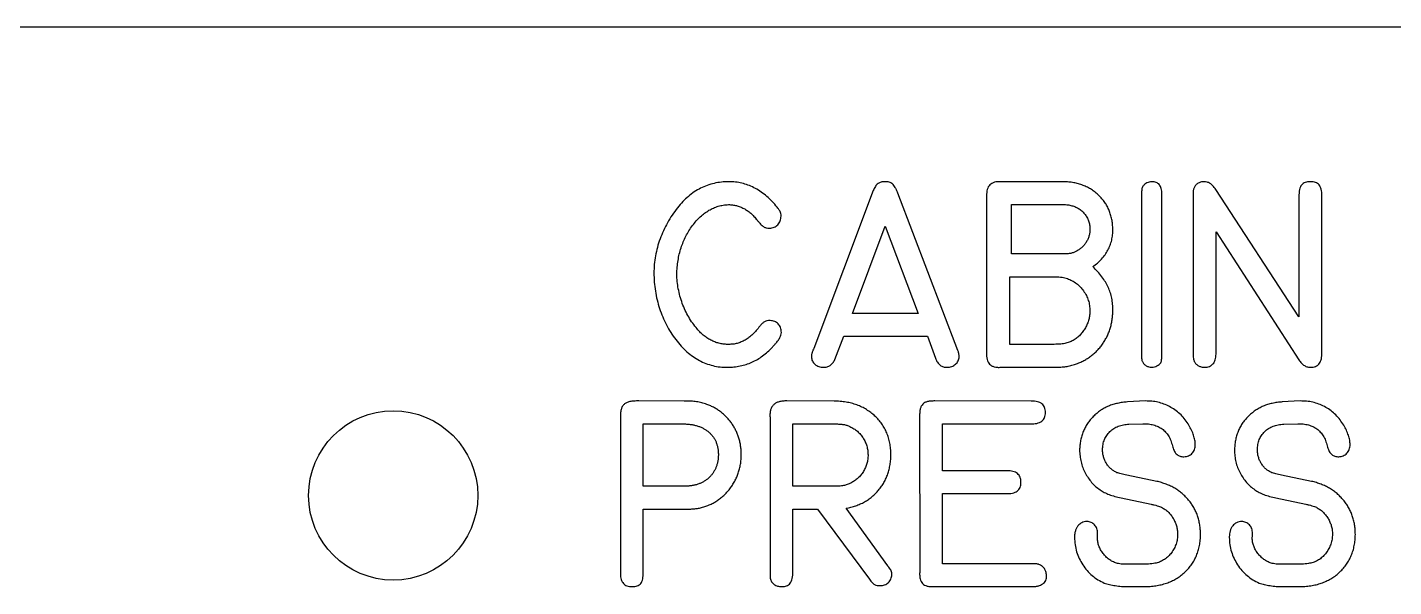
# Model space of a CAD drawing. Header units: inches. Extents: x 0.03 to 5.72, y 0.03 to 3.72.
# Drawn here: x 3.483 to 4.853, y 3.159 to 3.719 of the extents above; entities that cross this region are included whole.
import ezdxf

# ---------------------------------------------------------------- set-up
doc = ezdxf.new("R2010")
doc.units = ezdxf.units.IN
doc.header["$MEASUREMENT"] = 0

msp = doc.modelspace()

# ---------------------------------------------------------------- linework, layer by layer
at = {"color": 7, "linetype": 'Continuous', "lineweight": 25}
for p, q in [((5.2475, 3.7188), (0.5025, 3.7188)), ((4.1865, 3.5642), (4.1866, 3.5642)), ((4.5219, 3.5642), (4.4591, 3.5642)), ((4.3312, 3.5554), (4.2715, 3.3972)), ((4.4161, 3.3953), (4.3558, 3.5528)), ((4.4448, 3.5501), (4.4448, 3.393)), ((4.6001, 3.5509), (4.6002, 3.3911)), ((4.6205, 3.3911), (4.6205, 3.5517)), ((4.6518, 3.5498), (4.6519, 3.3933)), ((4.7579, 3.4288), (4.6746, 3.5563)), ((4.7579, 3.5493), (4.7579, 3.4288)), ((4.7808, 3.3913), (4.7809, 3.5504)), ((4.4699, 3.4918), (4.4699, 3.5413)), ((4.4699, 3.5413), (4.5194, 3.5413)), ((4.3103, 3.4323), (4.3433, 3.5196)), ((4.3433, 3.5196), (4.3762, 3.4323)), ((4.6748, 3.3916), (4.6748, 3.5141)), ((4.6748, 3.5141), (4.7579, 3.3857)), ((4.5199, 3.4918), (4.4699, 3.4918)), ((4.468, 3.4013), (4.468, 3.4689)), ((4.468, 3.4689), (4.5132, 3.4689)), ((4.3762, 3.4323), (4.3103, 3.4323)), ((4.2927, 3.3862), (4.3016, 3.4094)), ((4.3016, 3.4094), (4.3854, 3.4094)), ((4.3854, 3.4094), (4.3935, 3.3876)), ((4.5107, 3.4013), (4.468, 3.4013)), ((4.4593, 3.3783), (4.511, 3.3783)), ((4.1418, 3.3445), (4.0963, 3.3446)), ((4.2919, 3.3445), (4.2446, 3.3446)), ((4.4895, 3.3445), (4.393, 3.3446)), ((4.6041, 3.3446), (4.5861, 3.3437)), ((4.6057, 3.3445), (4.6041, 3.3446)), ((4.7592, 3.3446), (4.7412, 3.3437)), ((4.7609, 3.3445), (4.7592, 3.3446)), ((4.2277, 3.3284), (4.2278, 3.1749)), ((4.3777, 3.3296), (4.3778, 3.1739)), ((4.0777, 3.3277), (4.0778, 3.1716)), ((4.1007, 3.2592), (4.1007, 3.3216)), ((4.1007, 3.3216), (4.1409, 3.3216)), ((4.2507, 3.2592), (4.2507, 3.3216)), ((4.2507, 3.3216), (4.2928, 3.3216)), ((4.4007, 3.2747), (4.4007, 3.3216)), ((4.4007, 3.3216), (4.4884, 3.3216)), ((4.5875, 3.3214), (4.6015, 3.3217)), ((4.6015, 3.3217), (4.6029, 3.3217)), ((4.7427, 3.3214), (4.7567, 3.3217)), ((4.7567, 3.3217), (4.7581, 3.3217)), ((4.4649, 3.2747), (4.4007, 3.2747)), ((4.6154, 3.2641), (4.5852, 3.2703)), ((4.7706, 3.2641), (4.7404, 3.2703)), ((4.1426, 3.2592), (4.1007, 3.2592)), ((4.2908, 3.2592), (4.2507, 3.2592)), ((4.4007, 3.1816), (4.4007, 3.2518)), ((4.4007, 3.2518), (4.4638, 3.2518)), ((4.5796, 3.2476), (4.6097, 3.2412)), ((4.7348, 3.2476), (4.7648, 3.2412)), ((4.1007, 3.1732), (4.1007, 3.2363)), ((4.1007, 3.2363), (4.1404, 3.2363)), ((4.2507, 3.1738), (4.2507, 3.2363)), ((4.2507, 3.2363), (4.2754, 3.2363)), ((4.2754, 3.2363), (4.3274, 3.166)), ((4.3457, 3.1795), (4.3039, 3.2371)), ((4.5561, 3.2099), (4.5561, 3.2121)), ((4.7113, 3.2099), (4.7113, 3.2121)), ((4.4898, 3.1816), (4.4007, 3.1816)), ((4.603, 3.1811), (4.5863, 3.1811)), ((4.7581, 3.1811), (4.7415, 3.1811)), ((4.3924, 3.1587), (4.4884, 3.1587)), ((4.5861, 3.1587), (4.6042, 3.1587)), ((4.7412, 3.1587), (4.7594, 3.1587))]:
    msp.add_line(p, q, dxfattribs=at)
msp.add_circle((3.85, 3.25), 0.0848, dxfattribs=at)
for points, knots in [([(4.1866, 3.5642), (4.184, 3.5641), (4.1791, 3.5639), (4.1717, 3.5627), (4.1648, 3.5606), (4.1581, 3.5578), (4.1517, 3.554), (4.1458, 3.5495), (4.14, 3.5442), (4.1366, 3.5402), (4.1349, 3.5381)], [0, 0, 0, 0, 0.126561, 0.248779, 0.369585, 0.489659, 0.611274, 0.73585, 0.8645, 1, 1, 1, 1]), ([(4.2337, 3.5401), (4.232, 3.542), (4.2287, 3.5458), (4.2232, 3.5506), (4.2176, 3.5548), (4.2117, 3.5583), (4.2057, 3.5609), (4.1995, 3.5628), (4.1931, 3.564), (4.1887, 3.5641), (4.1865, 3.5642)], [0, 0, 0, 0, 0.140971, 0.27474, 0.402395, 0.524769, 0.644718, 0.762605, 0.88028, 1, 1, 1, 1]), ([(4.3427, 3.5642), (4.342, 3.5642), (4.3408, 3.5642), (4.339, 3.5639), (4.3374, 3.5632), (4.3359, 3.5623), (4.3345, 3.561), (4.3332, 3.5594), (4.3321, 3.5575), (4.3316, 3.5561), (4.3312, 3.5554)], [0, 0, 0, 0, 0.1216, 0.234761, 0.346222, 0.458938, 0.577979, 0.706875, 0.847112, 1, 1, 1, 1]), ([(4.3558, 3.5528), (4.3554, 3.5539), (4.3546, 3.5558), (4.3533, 3.5584), (4.352, 3.5604), (4.3505, 3.562), (4.3489, 3.5631), (4.347, 3.5637), (4.3449, 3.5642), (4.3434, 3.5642), (4.3427, 3.5642)], [0, 0, 0, 0, 0.1782, 0.330029, 0.459111, 0.5663, 0.664595, 0.76729, 0.87824, 1, 1, 1, 1]), ([(4.4591, 3.5642), (4.4579, 3.5642), (4.4557, 3.5642), (4.4527, 3.5637), (4.4501, 3.5626), (4.448, 3.5611), (4.4464, 3.559), (4.4453, 3.5564), (4.4448, 3.5534), (4.4448, 3.5512), (4.4448, 3.5501)], [0, 0, 0, 0, 0.148383, 0.278061, 0.393824, 0.500926, 0.609061, 0.723923, 0.853601, 1, 1, 1, 1]), ([(4.5713, 3.5167), (4.5713, 3.5183), (4.5711, 3.5216), (4.5704, 3.5264), (4.5692, 3.531), (4.5677, 3.5354), (4.5657, 3.5396), (4.5633, 3.5435), (4.5605, 3.5471), (4.5573, 3.5505), (4.5537, 3.5536), (4.5499, 3.5564), (4.5458, 3.5587), (4.5415, 3.5606), (4.5369, 3.5621), (4.5321, 3.5633), (4.5271, 3.5639), (4.5236, 3.5641), (4.5219, 3.5642)], [0, 0, 0, 0, 0.065667, 0.129271, 0.190795, 0.251478, 0.311279, 0.370829, 0.430761, 0.492448, 0.554243, 0.615247, 0.676077, 0.737571, 0.800409, 0.864501, 0.931168, 1, 1, 1, 1]), ([(4.6105, 3.5642), (4.6096, 3.5641), (4.6078, 3.564), (4.6054, 3.563), (4.6032, 3.5616), (4.6021, 3.5603), (4.6014, 3.5596)], [0, 0, 0, 0, 0.252822, 0.495908, 0.737887, 1, 1, 1, 1]), ([(4.6205, 3.5517), (4.6205, 3.5527), (4.6204, 3.5546), (4.62, 3.5572), (4.6192, 3.5594), (4.6181, 3.5612), (4.6166, 3.5626), (4.6148, 3.5636), (4.6127, 3.5642), (4.6112, 3.5642), (4.6105, 3.5642)], [0, 0, 0, 0, 0.162439, 0.303775, 0.43068, 0.542576, 0.650112, 0.75758, 0.872008, 1, 1, 1, 1]), ([(4.6626, 3.5642), (4.6615, 3.5641), (4.6592, 3.5639), (4.6563, 3.5624), (4.6537, 3.5603), (4.6528, 3.5583), (4.6524, 3.5574)], [0, 0, 0, 0, 0.2572259, 0.5154424, 0.7639243, 1, 1, 1, 1]), ([(4.6746, 3.5563), (4.6741, 3.557), (4.6731, 3.5583), (4.6717, 3.56), (4.6703, 3.5614), (4.6684, 3.5628), (4.6659, 3.564), (4.6637, 3.5641), (4.6626, 3.5642)], [0, 0, 0, 0, 0.1692175, 0.3202998, 0.4517566, 0.5670664, 0.7804402, 1, 1, 1, 1]), ([(4.7695, 3.5642), (4.7685, 3.5642), (4.7667, 3.5641), (4.7642, 3.5635), (4.7621, 3.5625), (4.7605, 3.5609), (4.7592, 3.5588), (4.7584, 3.5561), (4.7579, 3.5529), (4.7579, 3.5506), (4.7579, 3.5493)], [0, 0, 0, 0, 0.130999, 0.246717, 0.350533, 0.449564, 0.555403, 0.679484, 0.826682, 1, 1, 1, 1]), ([(4.7809, 3.5504), (4.7808, 3.5515), (4.7808, 3.5536), (4.7803, 3.5565), (4.7794, 3.559), (4.7782, 3.561), (4.7765, 3.5626), (4.7745, 3.5636), (4.7721, 3.5642), (4.7704, 3.5642), (4.7695, 3.5642)], [0, 0, 0, 0, 0.16208, 0.304988, 0.429155, 0.54241, 0.64608, 0.754429, 0.869073, 1, 1, 1, 1]), ([(4.6014, 3.5596), (4.6012, 3.5591), (4.6007, 3.5582), (4.6003, 3.5564), (4.6002, 3.554), (4.6001, 3.552), (4.6001, 3.5509)], [0, 0, 0, 0, 0.170737, 0.353675, 0.609135, 1, 1, 1, 1]), ([(4.6524, 3.5574), (4.6523, 3.557), (4.652, 3.5562), (4.6519, 3.5546), (4.6519, 3.5525), (4.6519, 3.5508), (4.6518, 3.5498)], [0, 0, 0, 0, 0.164011, 0.339607, 0.5985, 1, 1, 1, 1]), ([(4.1349, 3.5381), (4.1331, 3.5357), (4.1295, 3.5309), (4.1248, 3.5232), (4.1208, 3.5152), (4.1174, 3.5069), (4.1147, 3.4985), (4.1128, 3.49), (4.1116, 3.4814), (4.1114, 3.4756), (4.1113, 3.4727)], [0, 0, 0, 0, 0.12811, 0.255289, 0.381248, 0.50707, 0.63174, 0.755364, 0.877608, 1, 1, 1, 1]), ([(4.1343, 3.4716), (4.1344, 3.4739), (4.1346, 3.4785), (4.1355, 3.4853), (4.1367, 3.4917), (4.1385, 3.498), (4.1407, 3.5039), (4.1433, 3.5096), (4.1464, 3.515), (4.1499, 3.5202), (4.1537, 3.5249), (4.1577, 3.5291), (4.162, 3.5326), (4.1664, 3.5356), (4.171, 3.5379), (4.1758, 3.5397), (4.1808, 3.5408), (4.1842, 3.5411), (4.186, 3.5412)], [0, 0, 0, 0, 0.0736723, 0.1448084, 0.2140961, 0.2820723, 0.3486515, 0.4142736, 0.4797676, 0.5455658, 0.6096396, 0.6706723, 0.7283179, 0.7840909, 0.8382778, 0.8916716, 0.9453019, 1, 1, 1, 1]), ([(4.186, 3.5412), (4.1873, 3.5412), (4.19, 3.5411), (4.194, 3.5403), (4.1978, 3.5392), (4.2015, 3.5374), (4.205, 3.5353), (4.2085, 3.5326), (4.2117, 3.5295), (4.2137, 3.5271), (4.2147, 3.5259)], [0, 0, 0, 0, 0.119873, 0.239099, 0.355666, 0.475593, 0.597491, 0.72553, 0.858394, 1, 1, 1, 1]), ([(4.2388, 3.5296), (4.2388, 3.5305), (4.2387, 3.5322), (4.2378, 3.5347), (4.236, 3.5373), (4.2346, 3.5391), (4.2337, 3.5401)], [0, 0, 0, 0, 0.217331, 0.424758, 0.675269, 1, 1, 1, 1]), ([(4.5194, 3.5413), (4.5205, 3.5412), (4.5224, 3.5412), (4.525, 3.5412), (4.5272, 3.5409), (4.5285, 3.5406), (4.5292, 3.5404)], [0, 0, 0, 0, 0.340016, 0.590445, 0.793003, 1, 1, 1, 1]), ([(4.5292, 3.5404), (4.5305, 3.5401), (4.5332, 3.5394), (4.5369, 3.5375), (4.5402, 3.5351), (4.543, 3.5321), (4.5454, 3.5287), (4.5471, 3.5249), (4.5482, 3.5209), (4.5483, 3.5181), (4.5484, 3.5167)], [0, 0, 0, 0, 0.1286811, 0.251034, 0.3741464, 0.4985546, 0.6232262, 0.7462417, 0.870073, 1, 1, 1, 1]), ([(4.2147, 3.5259), (4.2153, 3.5251), (4.2164, 3.5237), (4.2182, 3.5218), (4.2196, 3.5203), (4.2215, 3.5189), (4.224, 3.5177), (4.2262, 3.5177), (4.2273, 3.5176)], [0, 0, 0, 0, 0.18622, 0.345944, 0.48012, 0.589873, 0.786183, 1, 1, 1, 1]), ([(4.2273, 3.5176), (4.2281, 3.5177), (4.2296, 3.5178), (4.2318, 3.5185), (4.2338, 3.5196), (4.2355, 3.5211), (4.237, 3.5229), (4.238, 3.525), (4.2387, 3.5272), (4.2387, 3.5288), (4.2388, 3.5296)], [0, 0, 0, 0, 0.1284798, 0.2529831, 0.3721877, 0.4969432, 0.6205889, 0.7435286, 0.8673892, 1, 1, 1, 1]), ([(4.5484, 3.5167), (4.5483, 3.5155), (4.5483, 3.5131), (4.5475, 3.5097), (4.5463, 3.5064), (4.5446, 3.5034), (4.5426, 3.5005), (4.5401, 3.498), (4.5373, 3.4959), (4.5352, 3.4948), (4.5342, 3.4942)], [0, 0, 0, 0, 0.127249, 0.251184, 0.374446, 0.499025, 0.623972, 0.747411, 0.872057, 1, 1, 1, 1]), ([(4.5512, 3.4791), (4.5528, 3.4803), (4.556, 3.4826), (4.5601, 3.4866), (4.5636, 3.491), (4.5666, 3.4956), (4.5687, 3.5005), (4.5703, 3.5056), (4.5713, 3.511), (4.5713, 3.5148), (4.5713, 3.5167)], [0, 0, 0, 0, 0.135811, 0.265483, 0.389379, 0.51051, 0.62995, 0.749404, 0.87281, 1, 1, 1, 1]), ([(4.5342, 3.4942), (4.5333, 3.4938), (4.5314, 3.4929), (4.5282, 3.4922), (4.5243, 3.4919), (4.5215, 3.4918), (4.5199, 3.4918)], [0, 0, 0, 0, 0.204341, 0.4182, 0.670963, 1, 1, 1, 1]), ([(4.5713, 3.4352), (4.5713, 3.4373), (4.5712, 3.4414), (4.5704, 3.4475), (4.5689, 3.4532), (4.5667, 3.4586), (4.564, 3.4639), (4.5604, 3.4691), (4.5561, 3.4742), (4.5529, 3.4774), (4.5512, 3.4791)], [0, 0, 0, 0, 0.1265019, 0.247629, 0.365751, 0.4814666, 0.5996302, 0.7243706, 0.8578974, 1, 1, 1, 1]), ([(4.1113, 3.4727), (4.1114, 3.4697), (4.1116, 3.4636), (4.1127, 3.4546), (4.1145, 3.4458), (4.1169, 3.4372), (4.12, 3.4288), (4.1237, 3.4208), (4.1281, 3.4131), (4.1315, 3.4084), (4.1332, 3.406)], [0, 0, 0, 0, 0.128002, 0.254475, 0.380313, 0.506069, 0.631037, 0.754574, 0.877253, 1, 1, 1, 1]), ([(4.1547, 3.4167), (4.1532, 3.4186), (4.1501, 3.4224), (4.1461, 3.4287), (4.1426, 3.4353), (4.1397, 3.4423), (4.1374, 3.4495), (4.1357, 3.4569), (4.1346, 3.4642), (4.1344, 3.4691), (4.1343, 3.4716)], [0, 0, 0, 0, 0.123429, 0.246362, 0.371654, 0.499321, 0.627274, 0.75299, 0.87671, 1, 1, 1, 1]), ([(4.5132, 3.4689), (4.5146, 3.4688), (4.517, 3.4688), (4.5203, 3.4686), (4.5232, 3.4681), (4.5249, 3.4674), (4.5258, 3.4671)], [0, 0, 0, 0, 0.322645, 0.563922, 0.776816, 1, 1, 1, 1]), ([(4.5258, 3.4671), (4.5274, 3.4665), (4.5306, 3.4652), (4.5349, 3.4624), (4.5388, 3.4589), (4.5421, 3.4548), (4.5449, 3.4503), (4.5469, 3.4454), (4.5481, 3.4402), (4.5483, 3.4367), (4.5484, 3.4349)], [0, 0, 0, 0, 0.124045, 0.245568, 0.368576, 0.494864, 0.622125, 0.747201, 0.872184, 1, 1, 1, 1]), ([(4.2279, 3.4251), (4.2268, 3.4251), (4.2248, 3.425), (4.222, 3.424), (4.2196, 3.4221), (4.2183, 3.4204), (4.2175, 3.4195)], [0, 0, 0, 0, 0.259798, 0.482573, 0.716463, 1, 1, 1, 1]), ([(4.2391, 3.4133), (4.239, 3.4142), (4.2389, 3.4158), (4.2383, 3.4181), (4.2373, 3.4201), (4.2359, 3.4219), (4.2343, 3.4233), (4.2324, 3.4243), (4.2302, 3.4249), (4.2287, 3.425), (4.2279, 3.4251)], [0, 0, 0, 0, 0.140842, 0.269864, 0.392287, 0.511159, 0.631131, 0.747646, 0.870232, 1, 1, 1, 1]), ([(4.5484, 3.4349), (4.5483, 3.4334), (4.5482, 3.4304), (4.5473, 3.4261), (4.5458, 3.4218), (4.5439, 3.4178), (4.5415, 3.4141), (4.5386, 3.4107), (4.5354, 3.4077), (4.5329, 3.4061), (4.5317, 3.4053)], [0, 0, 0, 0, 0.126585, 0.250615, 0.375797, 0.502464, 0.628352, 0.751853, 0.87504, 1, 1, 1, 1]), ([(4.5328, 3.3811), (4.5342, 3.3816), (4.5371, 3.3826), (4.5412, 3.3845), (4.5451, 3.3866), (4.5487, 3.3891), (4.5521, 3.3917), (4.5553, 3.3947), (4.5582, 3.3979), (4.5609, 3.4014), (4.5633, 3.4051), (4.5654, 3.4089), (4.5672, 3.4129), (4.5687, 3.4171), (4.5698, 3.4214), (4.5707, 3.4259), (4.5712, 3.4305), (4.5713, 3.4336), (4.5713, 3.4352)], [0, 0, 0, 0, 0.064827, 0.12781, 0.190041, 0.251426, 0.31205, 0.372678, 0.433337, 0.495205, 0.557063, 0.619022, 0.679985, 0.742095, 0.804314, 0.868424, 0.932975, 1, 1, 1, 1]), ([(4.1865, 3.4013), (4.185, 3.4013), (4.182, 3.4013), (4.1776, 3.4021), (4.1734, 3.4032), (4.1693, 3.405), (4.1654, 3.4071), (4.1616, 3.4098), (4.158, 3.413), (4.1558, 3.4154), (4.1547, 3.4167)], [0, 0, 0, 0, 0.123712, 0.244398, 0.364644, 0.484372, 0.606921, 0.731908, 0.862543, 1, 1, 1, 1]), ([(4.2175, 3.4195), (4.2164, 3.418), (4.2141, 3.4152), (4.2105, 3.4114), (4.2067, 3.4082), (4.2029, 3.4056), (4.1989, 3.4036), (4.1949, 3.4022), (4.1907, 3.4014), (4.1879, 3.4013), (4.1865, 3.4013)], [0, 0, 0, 0, 0.149864, 0.289861, 0.421163, 0.544177, 0.661735, 0.775991, 0.887369, 1, 1, 1, 1]), ([(4.2301, 3.3985), (4.2309, 3.3994), (4.2324, 3.401), (4.2344, 3.4033), (4.236, 3.4054), (4.2375, 3.4076), (4.2388, 3.4102), (4.239, 3.4123), (4.2391, 3.4133)], [0, 0, 0, 0, 0.2002147, 0.3716522, 0.518084, 0.6382743, 0.8342083, 1, 1, 1, 1]), ([(4.1332, 3.406), (4.135, 3.4038), (4.1385, 3.3995), (4.1443, 3.3938), (4.1504, 3.389), (4.1568, 3.3851), (4.1634, 3.382), (4.1704, 3.3799), (4.1777, 3.3785), (4.1827, 3.3784), (4.1852, 3.3783)], [0, 0, 0, 0, 0.1392776, 0.2715297, 0.3976545, 0.5192681, 0.638444, 0.7573852, 0.8769033, 1, 1, 1, 1]), ([(4.1852, 3.3783), (4.1873, 3.3784), (4.1916, 3.3785), (4.1978, 3.3795), (4.2038, 3.3812), (4.2096, 3.3833), (4.2151, 3.3862), (4.2204, 3.3897), (4.2254, 3.3938), (4.2285, 3.3969), (4.2301, 3.3985)], [0, 0, 0, 0, 0.12683, 0.250997, 0.373134, 0.494165, 0.61602, 0.740198, 0.867607, 1, 1, 1, 1]), ([(4.2715, 3.3972), (4.2713, 3.3967), (4.2708, 3.3956), (4.2703, 3.3941), (4.2699, 3.3929), (4.2695, 3.3918), (4.2692, 3.3905), (4.2692, 3.3895), (4.2692, 3.389)], [0, 0, 0, 0, 0.220157, 0.39487, 0.541435, 0.649468, 0.826608, 1, 1, 1, 1]), ([(4.5317, 3.4053), (4.5303, 3.4046), (4.5276, 3.4033), (4.5238, 3.4023), (4.5204, 3.4017), (4.5175, 3.4015), (4.5142, 3.4013), (4.5119, 3.4013), (4.5107, 3.4013)], [0, 0, 0, 0, 0.207057, 0.424674, 0.544125, 0.679589, 0.831455, 1, 1, 1, 1]), ([(4.2692, 3.389), (4.2693, 3.3882), (4.2694, 3.3867), (4.2701, 3.3846), (4.2713, 3.3828), (4.2728, 3.3812), (4.2746, 3.3799), (4.2767, 3.3791), (4.2789, 3.3785), (4.2804, 3.3784), (4.2812, 3.3783)], [0, 0, 0, 0, 0.1279876, 0.249904, 0.3681803, 0.4900967, 0.6153219, 0.7392052, 0.8657176, 1, 1, 1, 1]), ([(4.2812, 3.3783), (4.2819, 3.3783), (4.2831, 3.3784), (4.2849, 3.3787), (4.2866, 3.3793), (4.2882, 3.3802), (4.2895, 3.3813), (4.2907, 3.3827), (4.2918, 3.3843), (4.2924, 3.3856), (4.2927, 3.3862)], [0, 0, 0, 0, 0.130338, 0.252182, 0.370626, 0.488416, 0.604093, 0.72711, 0.858039, 1, 1, 1, 1]), ([(4.3935, 3.3876), (4.3938, 3.3868), (4.3944, 3.3853), (4.3956, 3.3834), (4.3968, 3.3817), (4.3983, 3.3804), (4.3998, 3.3793), (4.4015, 3.3786), (4.4033, 3.3783), (4.4046, 3.3783), (4.4052, 3.3783)], [0, 0, 0, 0, 0.155712, 0.294933, 0.423708, 0.54252, 0.656478, 0.767676, 0.879718, 1, 1, 1, 1]), ([(4.4052, 3.3783), (4.406, 3.3784), (4.4076, 3.3784), (4.4098, 3.3791), (4.4119, 3.38), (4.4137, 3.3813), (4.4152, 3.3829), (4.4164, 3.3847), (4.4171, 3.3868), (4.4172, 3.3882), (4.4173, 3.389)], [0, 0, 0, 0, 0.134406, 0.263812, 0.388741, 0.514081, 0.63611, 0.756416, 0.874147, 1, 1, 1, 1]), ([(4.4173, 3.389), (4.4172, 3.3895), (4.4172, 3.3905), (4.4169, 3.3921), (4.4166, 3.3938), (4.4163, 3.3948), (4.4161, 3.3953)], [0, 0, 0, 0, 0.225997, 0.491418, 0.766256, 1, 1, 1, 1]), ([(4.4448, 3.393), (4.4447, 3.3918), (4.4446, 3.3895), (4.4451, 3.3863), (4.4461, 3.3836), (4.4477, 3.3814), (4.4498, 3.3798), (4.4526, 3.3787), (4.4558, 3.3782), (4.4581, 3.3783), (4.4593, 3.3783)], [0, 0, 0, 0, 0.149106, 0.278762, 0.391647, 0.498437, 0.603918, 0.718935, 0.848851, 1, 1, 1, 1]), ([(4.6002, 3.3911), (4.6002, 3.3901), (4.6001, 3.3886), (4.6002, 3.3866), (4.6004, 3.3851), (4.6008, 3.3844), (4.6009, 3.384)], [0, 0, 0, 0, 0.400719, 0.653819, 0.825724, 1, 1, 1, 1]), ([(4.6009, 3.384), (4.6014, 3.3832), (4.6023, 3.3816), (4.6047, 3.3798), (4.6074, 3.3786), (4.6094, 3.3784), (4.6105, 3.3783)], [0, 0, 0, 0, 0.230334, 0.479964, 0.74004, 1, 1, 1, 1]), ([(4.6105, 3.3783), (4.6113, 3.3784), (4.6131, 3.3785), (4.6156, 3.3796), (4.6179, 3.3809), (4.6189, 3.3823), (4.6194, 3.3829)], [0, 0, 0, 0, 0.252909, 0.513256, 0.767106, 1, 1, 1, 1]), ([(4.6194, 3.3829), (4.6196, 3.3835), (4.62, 3.3845), (4.6203, 3.3862), (4.6205, 3.3884), (4.6205, 3.3901), (4.6205, 3.3911)], [0, 0, 0, 0, 0.196636, 0.386764, 0.637659, 1, 1, 1, 1]), ([(4.6519, 3.3933), (4.6519, 3.3921), (4.6519, 3.3901), (4.652, 3.3875), (4.6524, 3.3856), (4.6528, 3.3845), (4.653, 3.384)], [0, 0, 0, 0, 0.379232, 0.640476, 0.832404, 1, 1, 1, 1]), ([(4.653, 3.384), (4.6535, 3.3832), (4.6547, 3.3815), (4.6571, 3.3797), (4.66, 3.3786), (4.6621, 3.3784), (4.6632, 3.3783)], [0, 0, 0, 0, 0.2476833, 0.4840679, 0.7293722, 1, 1, 1, 1]), ([(4.6632, 3.3783), (4.6641, 3.3784), (4.6657, 3.3785), (4.6681, 3.3791), (4.6701, 3.3802), (4.6718, 3.3817), (4.6731, 3.3836), (4.674, 3.3859), (4.6746, 3.3886), (4.6748, 3.3906), (4.6748, 3.3916)], [0, 0, 0, 0, 0.13213, 0.251966, 0.362464, 0.472906, 0.585187, 0.708511, 0.845513, 1, 1, 1, 1]), ([(4.7579, 3.3857), (4.7587, 3.3846), (4.7603, 3.3824), (4.7632, 3.38), (4.7664, 3.3785), (4.7687, 3.3784), (4.7698, 3.3783)], [0, 0, 0, 0, 0.290623, 0.542214, 0.774801, 1, 1, 1, 1]), ([(4.7698, 3.3783), (4.7706, 3.3784), (4.7722, 3.3784), (4.7745, 3.3791), (4.7764, 3.3801), (4.778, 3.3815), (4.7792, 3.3834), (4.7801, 3.3857), (4.7807, 3.3884), (4.7808, 3.3903), (4.7808, 3.3913)], [0, 0, 0, 0, 0.129823, 0.246796, 0.357906, 0.465733, 0.578613, 0.704189, 0.842964, 1, 1, 1, 1]), ([(4.511, 3.3783), (4.5122, 3.3783), (4.5144, 3.3783), (4.5177, 3.3785), (4.5205, 3.3786), (4.5239, 3.3789), (4.528, 3.3796), (4.5311, 3.3806), (4.5328, 3.3811)], [0, 0, 0, 0, 0.161807, 0.306803, 0.437227, 0.55147, 0.769484, 1, 1, 1, 1]), ([(4.0963, 3.3446), (4.0946, 3.3446), (4.0916, 3.3446), (4.0874, 3.3441), (4.084, 3.343), (4.0813, 3.3414), (4.0795, 3.3389), (4.0783, 3.3358), (4.0777, 3.332), (4.0777, 3.3292), (4.0777, 3.3277)], [0, 0, 0, 0, 0.1663663, 0.305006, 0.4212581, 0.5194852, 0.6145605, 0.7220854, 0.849158, 1, 1, 1, 1]), ([(4.1644, 3.3412), (4.1627, 3.3418), (4.1593, 3.3429), (4.154, 3.344), (4.1481, 3.3444), (4.144, 3.3445), (4.1418, 3.3445)], [0, 0, 0, 0, 0.233429, 0.461202, 0.708246, 1, 1, 1, 1]), ([(4.2446, 3.3446), (4.2432, 3.3446), (4.2406, 3.3446), (4.2369, 3.3439), (4.2338, 3.3428), (4.2313, 3.341), (4.2294, 3.3386), (4.2282, 3.3357), (4.2276, 3.3322), (4.2277, 3.3297), (4.2277, 3.3284)], [0, 0, 0, 0, 0.15384, 0.286948, 0.403942, 0.512601, 0.619501, 0.731605, 0.857209, 1, 1, 1, 1]), ([(4.3489, 3.291), (4.3489, 3.2929), (4.3487, 3.2968), (4.3479, 3.3023), (4.3466, 3.3076), (4.3448, 3.3126), (4.3426, 3.3173), (4.3398, 3.3217), (4.3366, 3.3258), (4.333, 3.3296), (4.3289, 3.333), (4.3245, 3.336), (4.3198, 3.3386), (4.3148, 3.3407), (4.3095, 3.3424), (4.3039, 3.3435), (4.298, 3.3443), (4.2939, 3.3444), (4.2919, 3.3445)], [0, 0, 0, 0, 0.066973, 0.130798, 0.192516, 0.252737, 0.311919, 0.370508, 0.42962, 0.489933, 0.550435, 0.610788, 0.671641, 0.733202, 0.796041, 0.861499, 0.929372, 1, 1, 1, 1]), ([(4.393, 3.3446), (4.3916, 3.3446), (4.3892, 3.3445), (4.3858, 3.3441), (4.383, 3.3431), (4.3808, 3.3416), (4.3792, 3.3394), (4.3782, 3.3366), (4.3777, 3.3333), (4.3777, 3.3309), (4.3777, 3.3296)], [0, 0, 0, 0, 0.158509, 0.290837, 0.404817, 0.504314, 0.603454, 0.715941, 0.846957, 1, 1, 1, 1]), ([(4.5037, 3.3332), (4.5037, 3.3341), (4.5037, 3.3358), (4.503, 3.3382), (4.5019, 3.3402), (4.5003, 3.3419), (4.4983, 3.3431), (4.4957, 3.344), (4.4928, 3.3445), (4.4907, 3.3445), (4.4895, 3.3445)], [0, 0, 0, 0, 0.129754, 0.244204, 0.352358, 0.457624, 0.571353, 0.69607, 0.837509, 1, 1, 1, 1]), ([(4.5861, 3.3437), (4.5843, 3.3435), (4.581, 3.3432), (4.5761, 3.3423), (4.5714, 3.3411), (4.5669, 3.3395), (4.5627, 3.3374), (4.5588, 3.335), (4.5551, 3.3322), (4.5517, 3.3291), (4.5486, 3.3257), (4.5459, 3.322), (4.5436, 3.3181), (4.5416, 3.314), (4.5401, 3.3096), (4.539, 3.305), (4.5383, 3.3003), (4.5381, 3.297), (4.538, 3.2953)], [0, 0, 0, 0, 0.068381, 0.134233, 0.198524, 0.260693, 0.321999, 0.383071, 0.443897, 0.505669, 0.56708, 0.627587, 0.687368, 0.747729, 0.80835, 0.870166, 0.934001, 1, 1, 1, 1]), ([(4.6476, 3.3203), (4.6464, 3.3222), (4.6441, 3.3259), (4.6398, 3.3307), (4.6349, 3.3349), (4.6296, 3.3383), (4.624, 3.3411), (4.6181, 3.3431), (4.612, 3.3443), (4.6078, 3.3444), (4.6057, 3.3445)], [0, 0, 0, 0, 0.131003, 0.257622, 0.382066, 0.507094, 0.631272, 0.753387, 0.87528, 1, 1, 1, 1]), ([(4.7412, 3.3437), (4.7395, 3.3435), (4.7361, 3.3432), (4.7312, 3.3423), (4.7265, 3.3411), (4.7221, 3.3395), (4.7179, 3.3374), (4.714, 3.335), (4.7103, 3.3322), (4.7069, 3.3291), (4.7038, 3.3257), (4.701, 3.322), (4.6987, 3.3181), (4.6968, 3.314), (4.6953, 3.3096), (4.6941, 3.305), (4.6935, 3.3003), (4.6933, 3.297), (4.6932, 3.2953)], [0, 0, 0, 0, 0.068381, 0.134233, 0.198524, 0.260693, 0.321999, 0.383071, 0.443897, 0.505669, 0.56708, 0.627587, 0.687368, 0.747729, 0.80835, 0.870166, 0.934001, 1, 1, 1, 1]), ([(4.8028, 3.3203), (4.8016, 3.3222), (4.7992, 3.3259), (4.7949, 3.3307), (4.7901, 3.3349), (4.7848, 3.3383), (4.7792, 3.3411), (4.7733, 3.3431), (4.7671, 3.3443), (4.763, 3.3444), (4.7609, 3.3445)], [0, 0, 0, 0, 0.131003, 0.257622, 0.382066, 0.507094, 0.631272, 0.753387, 0.87528, 1, 1, 1, 1]), ([(4.1989, 3.2908), (4.1989, 3.2923), (4.1989, 3.2951), (4.1983, 3.2993), (4.1977, 3.3034), (4.1966, 3.3073), (4.1953, 3.3112), (4.1936, 3.3148), (4.1918, 3.3184), (4.1896, 3.3218), (4.1872, 3.3251), (4.1846, 3.3281), (4.1818, 3.3309), (4.1787, 3.3334), (4.1754, 3.3358), (4.1719, 3.3378), (4.1683, 3.3397), (4.1657, 3.3407), (4.1644, 3.3412)], [0, 0, 0, 0, 0.066387, 0.13068, 0.194288, 0.256552, 0.318704, 0.380335, 0.4419, 0.504337, 0.566835, 0.627495, 0.688435, 0.749641, 0.810544, 0.872535, 0.935755, 1, 1, 1, 1]), ([(4.4884, 3.3216), (4.4896, 3.3216), (4.4919, 3.3216), (4.4951, 3.3221), (4.4978, 3.323), (4.5001, 3.3243), (4.5018, 3.3259), (4.503, 3.328), (4.5037, 3.3305), (4.5037, 3.3323), (4.5037, 3.3332)], [0, 0, 0, 0, 0.1654754, 0.3098713, 0.4369092, 0.5515287, 0.6561244, 0.7616721, 0.8737916, 1, 1, 1, 1]), ([(4.1409, 3.3216), (4.1422, 3.3216), (4.1448, 3.3215), (4.1486, 3.3211), (4.1521, 3.3204), (4.1554, 3.3195), (4.1586, 3.3184), (4.1615, 3.3169), (4.1641, 3.3152), (4.1666, 3.3133), (4.1687, 3.3112), (4.1707, 3.3089), (4.1723, 3.3063), (4.1737, 3.3036), (4.1746, 3.3007), (4.1754, 3.2976), (4.1758, 3.2942), (4.1759, 3.292), (4.176, 3.2908)], [0, 0, 0, 0, 0.075225, 0.14701, 0.214898, 0.280258, 0.343138, 0.403888, 0.463927, 0.52242, 0.580489, 0.637187, 0.694459, 0.751777, 0.81027, 0.870392, 0.933887, 1, 1, 1, 1]), ([(4.2928, 3.3216), (4.2944, 3.3216), (4.2973, 3.3215), (4.3013, 3.3212), (4.3047, 3.3203), (4.3068, 3.3194), (4.3078, 3.319)], [0, 0, 0, 0, 0.314981, 0.565702, 0.782137, 1, 1, 1, 1]), ([(4.3078, 3.319), (4.3091, 3.3183), (4.3118, 3.317), (4.3153, 3.3143), (4.3184, 3.3111), (4.3211, 3.3076), (4.3232, 3.3037), (4.3248, 3.2996), (4.3257, 3.2952), (4.3259, 3.2922), (4.326, 3.2907)], [0, 0, 0, 0, 0.1259037, 0.2496035, 0.3728358, 0.49813, 0.6240337, 0.7473554, 0.8720164, 1, 1, 1, 1]), ([(4.561, 3.2959), (4.5611, 3.2976), (4.5613, 3.3011), (4.5628, 3.3059), (4.5651, 3.3103), (4.5683, 3.314), (4.5722, 3.3172), (4.5768, 3.3194), (4.582, 3.321), (4.5856, 3.3213), (4.5875, 3.3214)], [0, 0, 0, 0, 0.129699, 0.250963, 0.369076, 0.488549, 0.609183, 0.731673, 0.861054, 1, 1, 1, 1]), ([(4.6029, 3.3217), (4.6048, 3.3217), (4.6083, 3.3216), (4.6133, 3.3204), (4.6178, 3.3186), (4.6218, 3.316), (4.6251, 3.3126), (4.6279, 3.3085), (4.63, 3.3037), (4.6309, 3.3002), (4.6314, 3.2984)], [0, 0, 0, 0, 0.136644, 0.262932, 0.380987, 0.495106, 0.610496, 0.730734, 0.859322, 1, 1, 1, 1]), ([(4.654, 3.3009), (4.6539, 3.3024), (4.6537, 3.3056), (4.6523, 3.3104), (4.6504, 3.3154), (4.6485, 3.3187), (4.6476, 3.3203)], [0, 0, 0, 0, 0.214499, 0.459554, 0.724968, 1, 1, 1, 1]), ([(4.7162, 3.2959), (4.7163, 3.2976), (4.7165, 3.3011), (4.718, 3.3059), (4.7202, 3.3103), (4.7235, 3.314), (4.7274, 3.3172), (4.732, 3.3194), (4.7372, 3.321), (4.7408, 3.3213), (4.7427, 3.3214)], [0, 0, 0, 0, 0.129699, 0.250963, 0.369076, 0.488549, 0.609183, 0.731673, 0.861054, 1, 1, 1, 1]), ([(4.7581, 3.3217), (4.7599, 3.3217), (4.7635, 3.3216), (4.7685, 3.3204), (4.773, 3.3186), (4.7769, 3.316), (4.7802, 3.3126), (4.783, 3.3085), (4.7852, 3.3037), (4.7861, 3.3002), (4.7866, 3.2984)], [0, 0, 0, 0, 0.136644, 0.262932, 0.380987, 0.495106, 0.610496, 0.730734, 0.859322, 1, 1, 1, 1]), ([(4.8092, 3.3009), (4.8091, 3.3024), (4.8089, 3.3056), (4.8075, 3.3104), (4.8055, 3.3154), (4.8037, 3.3187), (4.8028, 3.3203)], [0, 0, 0, 0, 0.214499, 0.459554, 0.724968, 1, 1, 1, 1]), ([(4.6426, 3.2888), (4.6434, 3.2889), (4.645, 3.289), (4.6472, 3.2896), (4.6492, 3.2907), (4.6509, 3.2922), (4.6523, 3.294), (4.6532, 3.2961), (4.6539, 3.2984), (4.654, 3.3001), (4.654, 3.3009)], [0, 0, 0, 0, 0.13088, 0.253124, 0.37161, 0.491676, 0.612369, 0.734709, 0.86264, 1, 1, 1, 1]), ([(4.7977, 3.2888), (4.7986, 3.2889), (4.8001, 3.289), (4.8024, 3.2896), (4.8043, 3.2907), (4.806, 3.2922), (4.8074, 3.294), (4.8084, 3.2961), (4.809, 3.2984), (4.8091, 3.3001), (4.8092, 3.3009)], [0, 0, 0, 0, 0.13088, 0.253124, 0.37161, 0.491676, 0.612369, 0.734709, 0.86264, 1, 1, 1, 1]), ([(4.176, 3.2908), (4.1759, 3.2897), (4.1758, 3.2874), (4.1754, 3.284), (4.1746, 3.2809), (4.1736, 3.2779), (4.1723, 3.2752), (4.1707, 3.2726), (4.1689, 3.2701), (4.1668, 3.2679), (4.1644, 3.2659), (4.1619, 3.2641), (4.1591, 3.2627), (4.1562, 3.2615), (4.1531, 3.2605), (4.1497, 3.2598), (4.1462, 3.2593), (4.1438, 3.2592), (4.1426, 3.2592)], [0, 0, 0, 0, 0.067407, 0.132145, 0.194963, 0.25534, 0.314146, 0.37279, 0.431476, 0.491242, 0.551162, 0.610846, 0.671051, 0.732084, 0.795194, 0.860884, 0.928726, 1, 1, 1, 1]), ([(4.1579, 3.2376), (4.1594, 3.238), (4.1623, 3.2388), (4.1666, 3.2404), (4.1706, 3.2423), (4.1745, 3.2445), (4.178, 3.2471), (4.1814, 3.2499), (4.1846, 3.2531), (4.1874, 3.2566), (4.19, 3.2603), (4.1924, 3.2641), (4.1944, 3.2682), (4.196, 3.2724), (4.1972, 3.2768), (4.1982, 3.2813), (4.1988, 3.286), (4.1989, 3.2892), (4.1989, 3.2908)], [0, 0, 0, 0, 0.063812, 0.126203, 0.18775, 0.248413, 0.308698, 0.369177, 0.430621, 0.493096, 0.555841, 0.617552, 0.679581, 0.741648, 0.804235, 0.867923, 0.933075, 1, 1, 1, 1]), ([(4.3039, 3.2371), (4.3055, 3.2374), (4.3088, 3.2381), (4.3136, 3.2396), (4.3181, 3.2414), (4.3224, 3.2434), (4.3263, 3.246), (4.33, 3.2487), (4.3335, 3.2519), (4.3366, 3.2553), (4.3394, 3.2591), (4.342, 3.263), (4.3441, 3.2672), (4.3458, 3.2715), (4.3471, 3.2761), (4.3482, 3.2809), (4.3488, 3.2859), (4.3489, 3.2893), (4.3489, 3.291)], [0, 0, 0, 0, 0.066714, 0.131686, 0.194568, 0.256276, 0.316622, 0.377186, 0.437587, 0.498732, 0.559614, 0.620242, 0.681007, 0.741738, 0.803735, 0.867258, 0.932516, 1, 1, 1, 1]), ([(4.326, 3.2907), (4.3259, 3.2892), (4.3258, 3.2862), (4.3249, 3.2819), (4.3234, 3.2778), (4.3214, 3.2739), (4.3189, 3.2703), (4.3158, 3.2672), (4.3125, 3.2645), (4.3099, 3.2631), (4.3087, 3.2624)], [0, 0, 0, 0, 0.129781, 0.254908, 0.378839, 0.503945, 0.629035, 0.750834, 0.874122, 1, 1, 1, 1]), ([(4.538, 3.2953), (4.5381, 3.2934), (4.5383, 3.2894), (4.5394, 3.2836), (4.5411, 3.278), (4.5435, 3.2726), (4.5465, 3.2676), (4.55, 3.263), (4.5539, 3.259), (4.557, 3.2568), (4.5585, 3.2557)], [0, 0, 0, 0, 0.127451, 0.254033, 0.379918, 0.507431, 0.633941, 0.756921, 0.878241, 1, 1, 1, 1]), ([(4.5754, 3.2728), (4.5744, 3.2734), (4.5723, 3.2744), (4.5695, 3.2765), (4.567, 3.279), (4.5649, 3.2819), (4.5632, 3.2851), (4.562, 3.2885), (4.5612, 3.2921), (4.5611, 3.2946), (4.561, 3.2959)], [0, 0, 0, 0, 0.121612, 0.242447, 0.362945, 0.488851, 0.614853, 0.740468, 0.867254, 1, 1, 1, 1]), ([(4.6314, 3.2984), (4.6316, 3.2976), (4.6321, 3.2961), (4.6331, 3.294), (4.6342, 3.2923), (4.6356, 3.291), (4.6371, 3.2899), (4.6387, 3.2892), (4.6406, 3.2888), (4.6419, 3.2888), (4.6426, 3.2888)], [0, 0, 0, 0, 0.154021, 0.293256, 0.417897, 0.536847, 0.646879, 0.75929, 0.876961, 1, 1, 1, 1]), ([(4.6932, 3.2953), (4.6933, 3.2934), (4.6935, 3.2894), (4.6945, 3.2836), (4.6963, 3.278), (4.6987, 3.2726), (4.7017, 3.2676), (4.7052, 3.263), (4.7091, 3.259), (4.7122, 3.2568), (4.7137, 3.2557)], [0, 0, 0, 0, 0.127451, 0.254033, 0.379918, 0.507431, 0.633941, 0.756921, 0.878241, 1, 1, 1, 1]), ([(4.7306, 3.2728), (4.7295, 3.2734), (4.7275, 3.2744), (4.7247, 3.2765), (4.7222, 3.279), (4.7201, 3.2819), (4.7184, 3.2851), (4.7172, 3.2885), (4.7164, 3.2921), (4.7163, 3.2946), (4.7162, 3.2959)], [0, 0, 0, 0, 0.121612, 0.242447, 0.362945, 0.488851, 0.614853, 0.740468, 0.867254, 1, 1, 1, 1]), ([(4.7866, 3.2984), (4.7868, 3.2976), (4.7873, 3.2961), (4.7882, 3.294), (4.7894, 3.2923), (4.7907, 3.291), (4.7922, 3.2899), (4.7939, 3.2892), (4.7958, 3.2888), (4.7971, 3.2888), (4.7977, 3.2888)], [0, 0, 0, 0, 0.154021, 0.293256, 0.417897, 0.536847, 0.646879, 0.75929, 0.876961, 1, 1, 1, 1]), ([(4.4792, 3.2631), (4.4792, 3.264), (4.4791, 3.2658), (4.4785, 3.2682), (4.4774, 3.2703), (4.4757, 3.272), (4.4736, 3.2733), (4.4711, 3.2742), (4.4682, 3.2747), (4.466, 3.2747), (4.4649, 3.2747)], [0, 0, 0, 0, 0.131762, 0.248301, 0.356631, 0.464506, 0.57666, 0.700281, 0.839761, 1, 1, 1, 1]), ([(4.3087, 3.2624), (4.3075, 3.2618), (4.3051, 3.2607), (4.3019, 3.2599), (4.2991, 3.2595), (4.2966, 3.2593), (4.2938, 3.2592), (4.2918, 3.2592), (4.2908, 3.2592)], [0, 0, 0, 0, 0.211545, 0.424762, 0.540077, 0.67459, 0.828575, 1, 1, 1, 1]), ([(4.4638, 3.2518), (4.4651, 3.2518), (4.4674, 3.2518), (4.4706, 3.2522), (4.4733, 3.2531), (4.4756, 3.2543), (4.4773, 3.256), (4.4785, 3.258), (4.4792, 3.2604), (4.4792, 3.2622), (4.4792, 3.2631)], [0, 0, 0, 0, 0.168511, 0.315053, 0.442072, 0.555361, 0.660409, 0.76483, 0.875171, 1, 1, 1, 1]), ([(4.5852, 3.2703), (4.5842, 3.2705), (4.5823, 3.2709), (4.5797, 3.2715), (4.5774, 3.2721), (4.5761, 3.2726), (4.5754, 3.2728)], [0, 0, 0, 0, 0.302919, 0.569251, 0.801778, 1, 1, 1, 1]), ([(4.6593, 3.211), (4.6592, 3.2127), (4.6591, 3.2159), (4.6585, 3.2207), (4.6575, 3.2253), (4.6563, 3.2297), (4.6545, 3.2339), (4.6525, 3.2379), (4.6501, 3.2418), (4.6473, 3.2454), (4.6442, 3.2488), (4.6409, 3.2519), (4.6373, 3.2547), (4.6334, 3.2572), (4.6293, 3.2594), (4.6249, 3.2613), (4.6202, 3.2629), (4.617, 3.2637), (4.6154, 3.2641)], [0, 0, 0, 0, 0.065995, 0.130262, 0.192676, 0.254053, 0.314151, 0.374557, 0.435265, 0.49621, 0.557413, 0.618187, 0.679031, 0.740776, 0.803132, 0.866769, 0.932378, 1, 1, 1, 1]), ([(4.7404, 3.2703), (4.7394, 3.2705), (4.7375, 3.2709), (4.7349, 3.2715), (4.7326, 3.2721), (4.7312, 3.2726), (4.7306, 3.2728)], [0, 0, 0, 0, 0.302919, 0.569251, 0.801778, 1, 1, 1, 1]), ([(4.8144, 3.211), (4.8144, 3.2127), (4.8143, 3.2159), (4.8137, 3.2207), (4.8127, 3.2253), (4.8114, 3.2297), (4.8097, 3.2339), (4.8077, 3.2379), (4.8052, 3.2418), (4.8025, 3.2454), (4.7994, 3.2488), (4.7961, 3.2519), (4.7925, 3.2547), (4.7886, 3.2572), (4.7844, 3.2594), (4.7801, 3.2613), (4.7754, 3.2629), (4.7722, 3.2637), (4.7706, 3.2641)], [0, 0, 0, 0, 0.065995, 0.130262, 0.192676, 0.254053, 0.314151, 0.374557, 0.435265, 0.49621, 0.557413, 0.618187, 0.679031, 0.740776, 0.803132, 0.866769, 0.932378, 1, 1, 1, 1]), ([(4.5585, 3.2557), (4.5599, 3.2548), (4.5628, 3.2529), (4.5678, 3.2507), (4.5734, 3.2489), (4.5775, 3.248), (4.5796, 3.2476)], [0, 0, 0, 0, 0.216027, 0.452166, 0.713427, 1, 1, 1, 1]), ([(4.7137, 3.2557), (4.7151, 3.2548), (4.718, 3.2529), (4.7229, 3.2507), (4.7286, 3.2489), (4.7327, 3.248), (4.7348, 3.2476)], [0, 0, 0, 0, 0.216027, 0.452166, 0.713427, 1, 1, 1, 1]), ([(4.1404, 3.2363), (4.1422, 3.2363), (4.1456, 3.2363), (4.1502, 3.2365), (4.1542, 3.2368), (4.1567, 3.2373), (4.1579, 3.2376)], [0, 0, 0, 0, 0.31851, 0.568702, 0.787734, 1, 1, 1, 1]), ([(4.6097, 3.2412), (4.6108, 3.2409), (4.6128, 3.2405), (4.6156, 3.2398), (4.6181, 3.239), (4.6195, 3.2384), (4.6202, 3.2381)], [0, 0, 0, 0, 0.302411, 0.568123, 0.800631, 1, 1, 1, 1]), ([(4.6202, 3.2381), (4.6214, 3.2374), (4.6237, 3.2361), (4.6268, 3.2336), (4.6295, 3.2305), (4.6319, 3.2271), (4.6338, 3.2234), (4.6352, 3.2195), (4.6361, 3.2154), (4.6362, 3.2127), (4.6363, 3.2113)], [0, 0, 0, 0, 0.1225702, 0.2441737, 0.3669659, 0.4932332, 0.6203127, 0.7460034, 0.8716941, 1, 1, 1, 1]), ([(4.7648, 3.2412), (4.7659, 3.2409), (4.768, 3.2405), (4.7708, 3.2398), (4.7732, 3.239), (4.7747, 3.2384), (4.7754, 3.2381)], [0, 0, 0, 0, 0.302411, 0.568123, 0.800631, 1, 1, 1, 1]), ([(4.7754, 3.2381), (4.7765, 3.2374), (4.7788, 3.2361), (4.782, 3.2336), (4.7847, 3.2305), (4.7871, 3.2271), (4.789, 3.2234), (4.7904, 3.2195), (4.7913, 3.2154), (4.7914, 3.2127), (4.7915, 3.2113)], [0, 0, 0, 0, 0.1225702, 0.2441737, 0.3669659, 0.4932332, 0.6203127, 0.7460034, 0.8716941, 1, 1, 1, 1]), ([(4.5453, 3.2239), (4.5444, 3.2238), (4.5427, 3.2237), (4.5402, 3.2228), (4.538, 3.2214), (4.5362, 3.2195), (4.5348, 3.2171), (4.5337, 3.2144), (4.533, 3.2113), (4.5329, 3.2091), (4.5329, 3.2079)], [0, 0, 0, 0, 0.118909, 0.232606, 0.342759, 0.45914, 0.581235, 0.710433, 0.847594, 1, 1, 1, 1]), ([(4.5561, 3.2121), (4.5561, 3.2129), (4.5559, 3.2145), (4.5554, 3.2168), (4.5544, 3.2188), (4.5531, 3.2205), (4.5514, 3.222), (4.5496, 3.2231), (4.5475, 3.2237), (4.5461, 3.2238), (4.5453, 3.2239)], [0, 0, 0, 0, 0.138166, 0.267374, 0.391592, 0.514994, 0.635999, 0.752353, 0.874042, 1, 1, 1, 1]), ([(4.7005, 3.2239), (4.6996, 3.2238), (4.6978, 3.2237), (4.6954, 3.2228), (4.6932, 3.2214), (4.6914, 3.2195), (4.6899, 3.2171), (4.6888, 3.2144), (4.6882, 3.2113), (4.6881, 3.2091), (4.688, 3.2079)], [0, 0, 0, 0, 0.118909, 0.232606, 0.342759, 0.45914, 0.581235, 0.710433, 0.847594, 1, 1, 1, 1]), ([(4.7113, 3.2121), (4.7112, 3.2129), (4.7111, 3.2145), (4.7106, 3.2168), (4.7096, 3.2188), (4.7082, 3.2205), (4.7066, 3.222), (4.7048, 3.2231), (4.7027, 3.2237), (4.7012, 3.2238), (4.7005, 3.2239)], [0, 0, 0, 0, 0.138166, 0.267374, 0.391592, 0.514994, 0.635999, 0.752353, 0.874042, 1, 1, 1, 1]), ([(4.5329, 3.2079), (4.533, 3.2055), (4.5333, 3.2006), (4.5349, 3.1936), (4.5375, 3.1868), (4.5411, 3.1805), (4.5454, 3.1747), (4.5505, 3.1697), (4.5563, 3.1654), (4.5606, 3.1634), (4.5628, 3.1623)], [0, 0, 0, 0, 0.127253, 0.252347, 0.376096, 0.502812, 0.62837, 0.751743, 0.874653, 1, 1, 1, 1]), ([(4.5559, 3.2074), (4.5559, 3.2077), (4.5559, 3.2085), (4.556, 3.2093), (4.5561, 3.2099)], [0, 0, 0, 0, 0.337311, 1, 1, 1, 1]), ([(4.5749, 3.1822), (4.5736, 3.1827), (4.571, 3.1837), (4.5674, 3.1859), (4.5643, 3.1887), (4.5614, 3.1919), (4.559, 3.1955), (4.5573, 3.1993), (4.5562, 3.2033), (4.556, 3.206), (4.5559, 3.2074)], [0, 0, 0, 0, 0.123948, 0.246904, 0.372712, 0.502718, 0.632605, 0.757367, 0.878576, 1, 1, 1, 1]), ([(4.6042, 3.1587), (4.6062, 3.1588), (4.6101, 3.159), (4.6158, 3.1597), (4.6212, 3.1609), (4.6263, 3.1625), (4.6312, 3.1646), (4.6357, 3.1671), (4.6399, 3.17), (4.6438, 3.1734), (4.6474, 3.1771), (4.6505, 3.1811), (4.6531, 3.1854), (4.6553, 3.1899), (4.657, 3.1948), (4.6582, 3.1999), (4.6591, 3.2054), (4.6592, 3.2091), (4.6593, 3.211)], [0, 0, 0, 0, 0.070174, 0.1378, 0.202503, 0.265936, 0.327039, 0.387659, 0.447782, 0.508464, 0.568977, 0.627924, 0.687027, 0.746353, 0.806335, 0.868473, 0.932872, 1, 1, 1, 1]), ([(4.6363, 3.2113), (4.6362, 3.2095), (4.6361, 3.2062), (4.6348, 3.2013), (4.6329, 3.1968), (4.6302, 3.1926), (4.627, 3.1889), (4.6233, 3.1859), (4.6192, 3.1836), (4.6162, 3.1827), (4.6147, 3.1822)], [0, 0, 0, 0, 0.131369, 0.258837, 0.384038, 0.511975, 0.637825, 0.758189, 0.87814, 1, 1, 1, 1]), ([(4.688, 3.2079), (4.6882, 3.2055), (4.6884, 3.2006), (4.6901, 3.1936), (4.6927, 3.1868), (4.6962, 3.1805), (4.7006, 3.1747), (4.7057, 3.1697), (4.7115, 3.1654), (4.7158, 3.1634), (4.718, 3.1623)], [0, 0, 0, 0, 0.127253, 0.252347, 0.376096, 0.502812, 0.62837, 0.751743, 0.874653, 1, 1, 1, 1]), ([(4.711, 3.2074), (4.711, 3.2077), (4.7111, 3.2085), (4.7112, 3.2093), (4.7113, 3.2099)], [0, 0, 0, 0, 0.337311, 1, 1, 1, 1]), ([(4.7301, 3.1822), (4.7288, 3.1827), (4.7262, 3.1837), (4.7226, 3.1859), (4.7194, 3.1887), (4.7166, 3.1919), (4.7142, 3.1955), (4.7124, 3.1993), (4.7113, 3.2033), (4.7111, 3.206), (4.711, 3.2074)], [0, 0, 0, 0, 0.123948, 0.246904, 0.372712, 0.502718, 0.632605, 0.757367, 0.878576, 1, 1, 1, 1]), ([(4.7594, 3.1587), (4.7614, 3.1588), (4.7653, 3.159), (4.771, 3.1597), (4.7764, 3.1609), (4.7815, 3.1625), (4.7863, 3.1646), (4.7909, 3.1671), (4.7951, 3.17), (4.799, 3.1734), (4.8026, 3.1771), (4.8057, 3.1811), (4.8083, 3.1854), (4.8104, 3.1899), (4.8122, 3.1948), (4.8134, 3.1999), (4.8142, 3.2054), (4.8144, 3.2091), (4.8144, 3.211)], [0, 0, 0, 0, 0.070174, 0.1378, 0.202503, 0.265936, 0.327039, 0.387659, 0.447782, 0.508464, 0.568977, 0.627924, 0.687027, 0.746353, 0.806335, 0.868473, 0.932872, 1, 1, 1, 1]), ([(4.7915, 3.2113), (4.7914, 3.2095), (4.7912, 3.2062), (4.7899, 3.2013), (4.788, 3.1968), (4.7854, 3.1926), (4.7822, 3.1889), (4.7785, 3.1859), (4.7744, 3.1836), (4.7713, 3.1827), (4.7698, 3.1822)], [0, 0, 0, 0, 0.131369, 0.258837, 0.384038, 0.511975, 0.637825, 0.758189, 0.87814, 1, 1, 1, 1]), ([(4.3468, 3.1782), (4.3465, 3.1784), (4.3461, 3.1788), (4.3458, 3.1793), (4.3457, 3.1795)], [0, 0, 0, 0, 0.617839, 1, 1, 1, 1]), ([(4.3498, 3.1707), (4.3498, 3.1713), (4.3497, 3.1726), (4.3492, 3.1745), (4.3481, 3.1764), (4.3472, 3.1776), (4.3468, 3.1782)], [0, 0, 0, 0, 0.226314, 0.465329, 0.719634, 1, 1, 1, 1]), ([(4.4973, 3.1808), (4.4969, 3.181), (4.496, 3.1813), (4.4944, 3.1816), (4.4924, 3.1816), (4.4907, 3.1816), (4.4898, 3.1816)], [0, 0, 0, 0, 0.1851142, 0.3671247, 0.6151231, 1, 1, 1, 1]), ([(4.5049, 3.17), (4.5047, 3.1713), (4.5045, 3.1736), (4.5029, 3.1768), (4.5005, 3.1793), (4.4984, 3.1803), (4.4973, 3.1808)], [0, 0, 0, 0, 0.269511, 0.509617, 0.744319, 1, 1, 1, 1]), ([(4.5863, 3.1811), (4.5852, 3.1811), (4.583, 3.1811), (4.5799, 3.1813), (4.5772, 3.1816), (4.5756, 3.1821), (4.5749, 3.1822)], [0, 0, 0, 0, 0.30469, 0.56826, 0.801829, 1, 1, 1, 1]), ([(4.6147, 3.1822), (4.6138, 3.1821), (4.6119, 3.1818), (4.6089, 3.1815), (4.6058, 3.1812), (4.6039, 3.1811), (4.603, 3.1811)], [0, 0, 0, 0, 0.212682, 0.493091, 0.776251, 1, 1, 1, 1]), ([(4.7415, 3.1811), (4.7403, 3.1811), (4.7381, 3.1811), (4.7351, 3.1813), (4.7324, 3.1816), (4.7308, 3.1821), (4.7301, 3.1822)], [0, 0, 0, 0, 0.30469, 0.56826, 0.801829, 1, 1, 1, 1]), ([(4.7698, 3.1822), (4.769, 3.1821), (4.7671, 3.1818), (4.7641, 3.1815), (4.761, 3.1812), (4.759, 3.1811), (4.7581, 3.1811)], [0, 0, 0, 0, 0.212682, 0.493091, 0.776251, 1, 1, 1, 1]), ([(4.0778, 3.1716), (4.0778, 3.1705), (4.0779, 3.1686), (4.0784, 3.1659), (4.0793, 3.1636), (4.0807, 3.1618), (4.0823, 3.1603), (4.0844, 3.1593), (4.0868, 3.1587), (4.0885, 3.1587), (4.0894, 3.1587)], [0, 0, 0, 0, 0.154019, 0.29141, 0.412809, 0.523599, 0.631833, 0.743852, 0.865353, 1, 1, 1, 1]), ([(4.0894, 3.1587), (4.0903, 3.1587), (4.0921, 3.1587), (4.0946, 3.1593), (4.0966, 3.1603), (4.0983, 3.1619), (4.0994, 3.164), (4.1002, 3.1666), (4.1006, 3.1697), (4.1007, 3.172), (4.1007, 3.1732)], [0, 0, 0, 0, 0.134158, 0.249005, 0.352783, 0.451535, 0.558004, 0.683286, 0.828158, 1, 1, 1, 1]), ([(4.2278, 3.1749), (4.2277, 3.1738), (4.2277, 3.1719), (4.2277, 3.1697), (4.2278, 3.1682), (4.2279, 3.1674), (4.228, 3.1671)], [0, 0, 0, 0, 0.428028, 0.697539, 0.863684, 1, 1, 1, 1]), ([(4.228, 3.1671), (4.2282, 3.1665), (4.2284, 3.1653), (4.2293, 3.1636), (4.2305, 3.1621), (4.2319, 3.1609), (4.2335, 3.1599), (4.2354, 3.1592), (4.2373, 3.1588), (4.2387, 3.1587), (4.2394, 3.1587)], [0, 0, 0, 0, 0.123486, 0.242589, 0.362825, 0.484354, 0.610953, 0.735309, 0.865134, 1, 1, 1, 1]), ([(4.2394, 3.1587), (4.2403, 3.1587), (4.242, 3.1587), (4.2444, 3.1593), (4.2464, 3.1604), (4.248, 3.1622), (4.2493, 3.1644), (4.2502, 3.1671), (4.2506, 3.1703), (4.2507, 3.1725), (4.2507, 3.1738)], [0, 0, 0, 0, 0.124646, 0.23419, 0.339077, 0.444245, 0.558359, 0.685896, 0.832567, 1, 1, 1, 1]), ([(4.3274, 3.166), (4.3278, 3.1654), (4.3286, 3.1643), (4.3299, 3.1629), (4.3312, 3.1617), (4.3327, 3.1606), (4.3351, 3.1597), (4.337, 3.1597), (4.338, 3.1597)], [0, 0, 0, 0, 0.167856, 0.314748, 0.444139, 0.555043, 0.763862, 1, 1, 1, 1]), ([(4.338, 3.1597), (4.3388, 3.1597), (4.3404, 3.1598), (4.3426, 3.1604), (4.3447, 3.1614), (4.3464, 3.1627), (4.3479, 3.1644), (4.3489, 3.1663), (4.3497, 3.1684), (4.3497, 3.1699), (4.3498, 3.1707)], [0, 0, 0, 0, 0.1357253, 0.2612903, 0.3841016, 0.5061058, 0.628917, 0.7478512, 0.870992, 1, 1, 1, 1]), ([(4.3778, 3.1739), (4.3777, 3.1726), (4.3776, 3.1701), (4.3781, 3.1667), (4.3789, 3.1639), (4.3805, 3.1617), (4.3826, 3.1601), (4.3854, 3.1591), (4.3887, 3.1587), (4.3911, 3.1587), (4.3924, 3.1587)], [0, 0, 0, 0, 0.158944, 0.291446, 0.404705, 0.504515, 0.603966, 0.715313, 0.846477, 1, 1, 1, 1]), ([(4.4884, 3.1587), (4.4897, 3.1587), (4.4922, 3.1587), (4.4957, 3.1591), (4.4986, 3.16), (4.501, 3.1612), (4.5029, 3.1628), (4.5042, 3.1649), (4.5049, 3.1673), (4.5049, 3.1691), (4.5049, 3.17)], [0, 0, 0, 0, 0.17315, 0.32387, 0.453868, 0.569336, 0.672569, 0.774373, 0.880492, 1, 1, 1, 1]), ([(4.5628, 3.1623), (4.5645, 3.1618), (4.5682, 3.1607), (4.5739, 3.1596), (4.5799, 3.1588), (4.584, 3.1587), (4.5861, 3.1587)], [0, 0, 0, 0, 0.229679, 0.479398, 0.739657, 1, 1, 1, 1]), ([(4.718, 3.1623), (4.7197, 3.1618), (4.7233, 3.1607), (4.729, 3.1596), (4.7351, 3.1588), (4.7392, 3.1587), (4.7412, 3.1587)], [0, 0, 0, 0, 0.229679, 0.479398, 0.739657, 1, 1, 1, 1])]:
    msp.add_open_spline(points, degree=3, knots=knots, dxfattribs=at)

doc.saveas('drawing.dxf')
